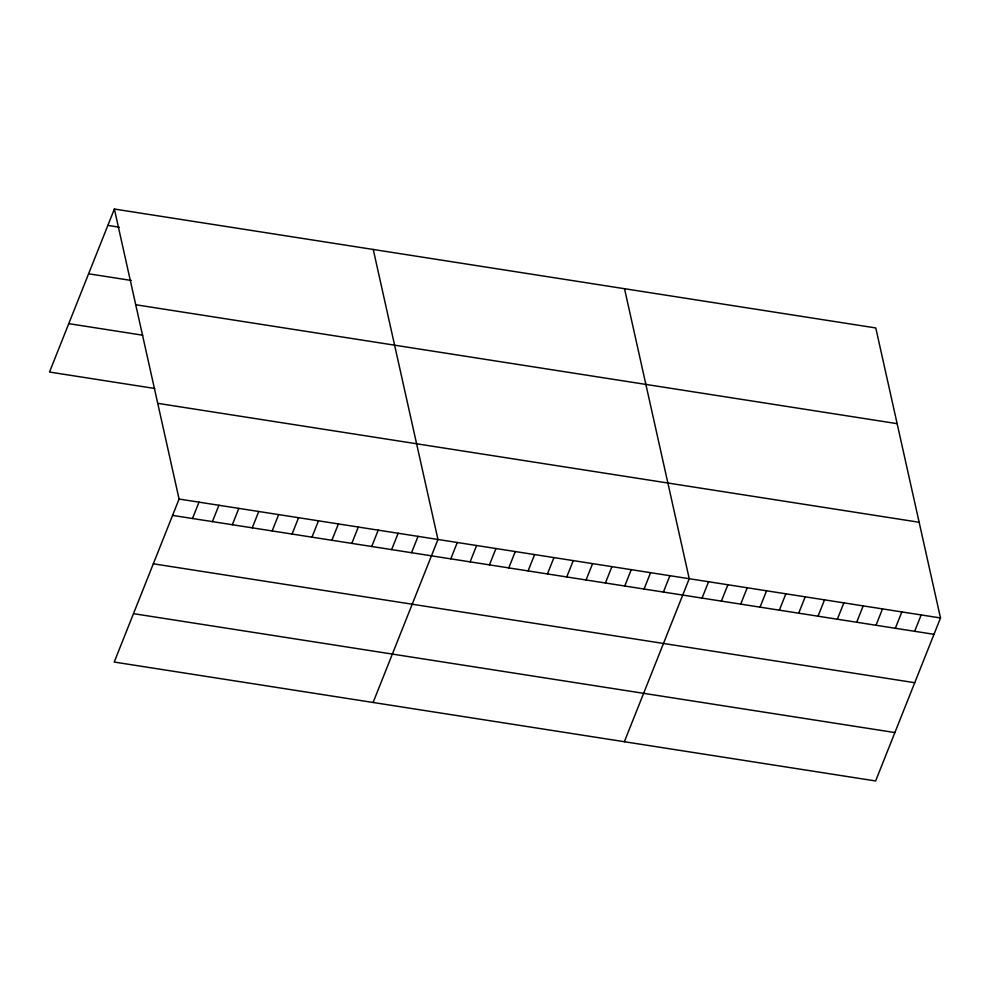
<?xml version="1.0" encoding="UTF-8"?>
<svg xmlns="http://www.w3.org/2000/svg" width="990" height="990" viewBox="0 0 990 990"><rect width="100%" height="100%" fill="white"/><g stroke="black" fill="none" stroke-linecap="round" stroke-linejoin="round"><path stroke-width="1.49" d="M114.37 209.038L179.091 499.047L114.221 662.05L875.63 780.962L940.5 617.958L875.779 327.95L114.37 209.038L49.5 372.042L154.762 388.488M192.493 518.513L199.002 502.153M212.404 521.619L218.914 505.259M232.328 524.725L238.838 508.377M252.24 527.843L258.749 511.483M272.151 530.949L278.66 514.59M292.062 534.056L298.572 517.708M311.974 537.174L318.483 520.814M331.885 540.28L338.394 523.92M351.809 543.386L358.318 527.027M371.72 546.505L378.229 530.145M391.632 549.611L398.141 533.251M411.543 552.717L418.052 536.357M373.106 702.479L437.964 539.476L373.242 249.468M450.784 558.855L457.293 542.495M470.114 561.862L476.623 545.515M489.444 564.882L495.953 548.534M508.773 567.901L515.283 551.541M528.103 570.921L534.612 554.561M547.433 573.94L553.942 557.58M566.763 576.96L573.272 560.6M586.08 579.979L592.589 563.619M605.41 582.999L611.919 566.639M624.74 586.018L631.249 569.658M644.069 589.038L650.579 572.678M663.399 592.057L669.908 575.697M624.368 741.72L689.238 578.717L624.517 288.709M702.059 598.096L708.568 581.736M721.376 601.116L727.885 584.756M740.706 604.123L747.215 587.775M760.035 607.142L766.545 590.795M779.365 610.162L785.874 593.802M798.695 613.181L805.204 596.822M818.025 616.201L824.534 599.841M837.354 619.22L843.864 602.861M856.684 622.24L863.193 605.88M876.002 625.259L882.511 608.9M895.331 628.279L901.841 611.919M914.661 631.298L921.17 614.939M107.861 225.398L119.233 227.18M88.605 273.797L131.274 280.455M135.729 304.747L897.138 423.658M68.756 323.656L142.721 335.202M157.732 403.338L919.141 522.262M179.091 499.047L940.5 617.958M172.582 515.394L933.991 634.318M153.326 563.793L914.735 682.704M133.477 613.652L894.886 732.563"/></g></svg>
